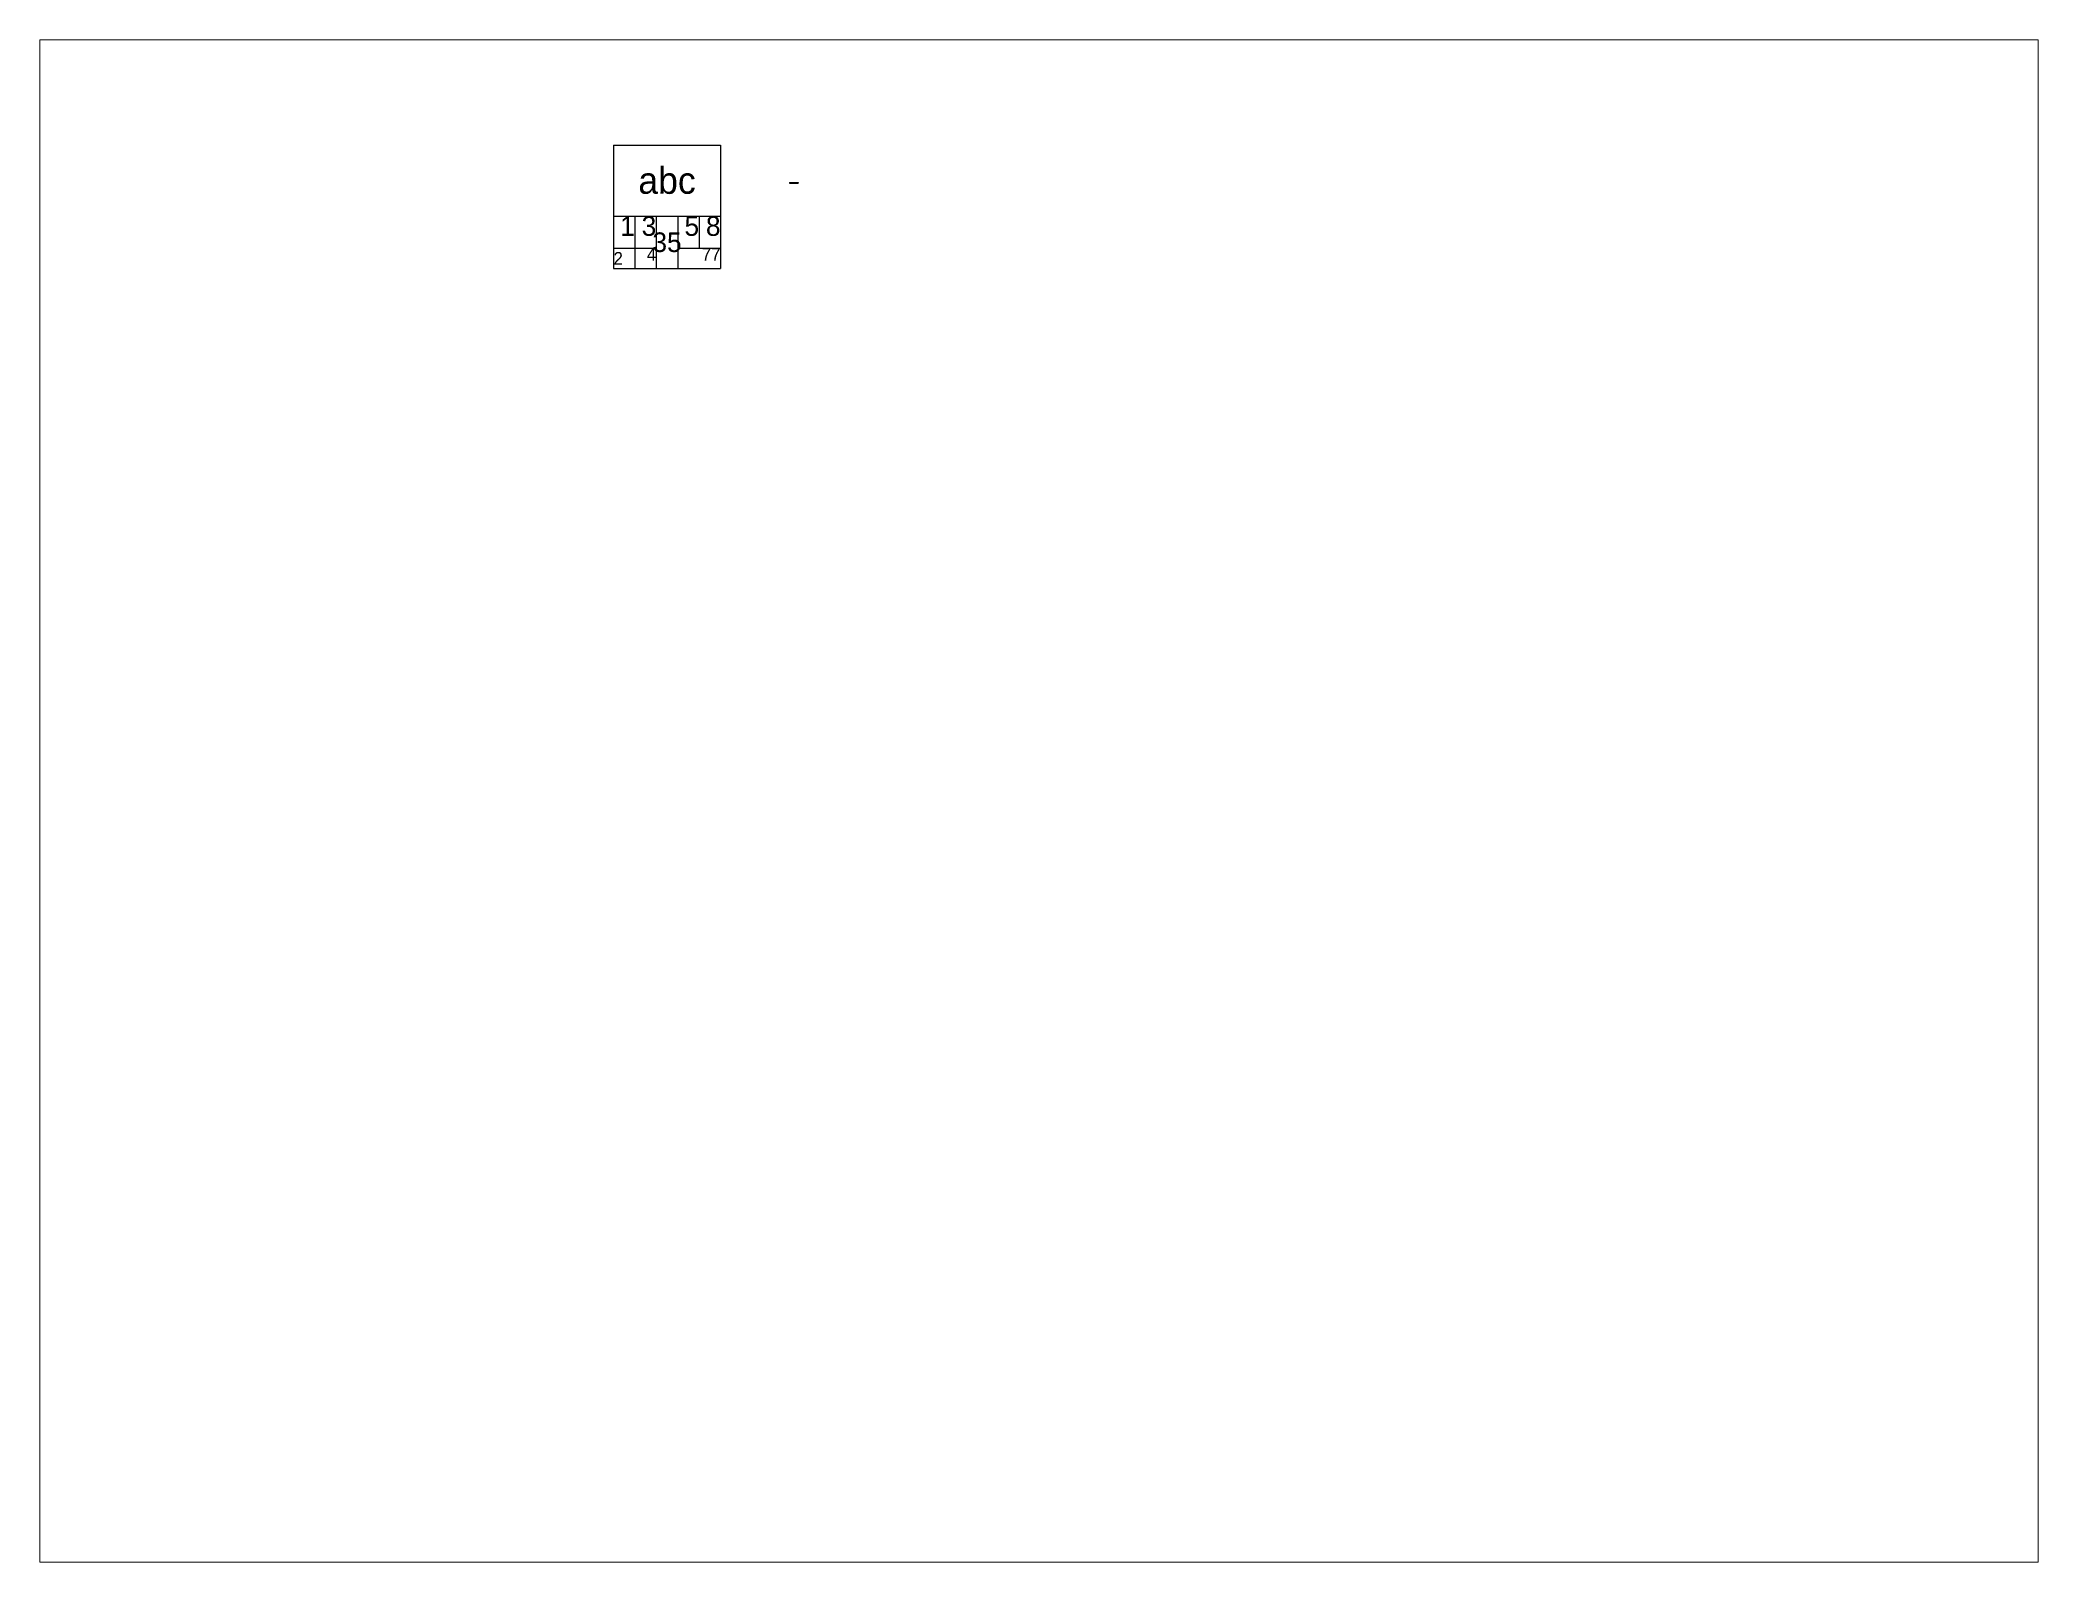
# Paper-space layout 'Layout1' of a CAD drawing. Header units: inches. Extents: x 1.05 to 9.45, y 0.8 to 7.2.
# The model-space entities are those that its viewports show. They can reach past a viewport. Long polylines and large blocks are cut down to what shows.
import ezdxf

# ---------------------------------------------------------------- set-up
doc = ezdxf.new("R2010")
doc.units = ezdxf.units.IN
doc.header["$MEASUREMENT"] = 0

# ---------------------------------------------------------------- blocks, each defined once
blk = doc.blocks.new('*T2')
at = {"color": 0, "lineweight": -2}
for p, q in [((0, 0), (30.6, 0)), ((0, 0), (0, -101.5)), ((30.6, 0), (61.2, 0)), ((61.2, 0), (91.8, 0)), ((91.8, 0), (122.4, 0)), ((122.4, 0), (152.9, 0)), ((152.9, 0), (152.9, -101.5)), ((0, -101.5), (30.6, -101.5)), ((0, -101.5), (0, -146.9)), ((30.6, -101.5), (61.2, -101.5)), ((30.6, -101.5), (30.6, -146.9)), ((61.2, -101.5), (91.8, -101.5)), ((61.2, -101.5), (61.2, -146.9)), ((91.8, -101.5), (122.4, -101.5)), ((91.8, -101.5), (91.8, -146.9)), ((122.4, -101.5), (152.9, -101.5)), ((122.4, -101.5), (122.4, -146.9)), ((152.9, -101.5), (152.9, -146.9)), ((0, -146.9), (30.6, -146.9)), ((0, -146.9), (0, -176.2)), ((30.6, -146.9), (61.2, -146.9)), ((30.6, -146.9), (30.6, -176.2)), ((61.2, -146.9), (61.2, -176.2)), ((91.8, -146.9), (122.4, -146.9)), ((91.8, -146.9), (91.8, -176.2)), ((122.4, -146.9), (152.9, -146.9)), ((152.9, -146.9), (152.9, -176.2)), ((0, -176.2), (30.6, -176.2)), ((30.6, -176.2), (61.2, -176.2)), ((61.2, -176.2), (91.8, -176.2)), ((91.8, -176.2), (122.4, -176.2)), ((122.4, -176.2), (152.9, -176.2))]:
    blk.add_line(p, q, dxfattribs=at)
at = {"color": 0}
for s, insert, char_height, width, attachment_point in [('abc', (76.5, -50.7), 38, 152.823, 5), ('1', (30.5, -101.5), 28, 30.469, 3), ('3', (61.1, -101.5), 28, 30.469, 3), ('5', (122.3, -101.5), 28, 30.469, 3), ('8', (152.9, -101.5), 28, 30.469, 3), ('35', (76.5, -138.8), 28, 30.469, 5), ('2', (0.1, -161.6), 18, 30.469, 4), ('4', (61.1, -147), 18, 30.469, 3), ('77', (152.9, -147), 18, 61.057, 3)]:
    blk.add_mtext(s, dxfattribs=dict(at, insert=insert, char_height=char_height, width=width, attachment_point=attachment_point))
blk = doc.blocks.new('*T3')
at = {"color": 0, "lineweight": -2}
for p, q in [((0, 0), (2.5, 0)), ((0, 0), (0, -0.5)), ((2.5, 0), (5, 0)), ((5, 0), (7.5, 0)), ((7.5, 0), (10, 0)), ((10, 0), (12.5, 0)), ((12.5, 0), (12.5, -0.5)), ((0, -0.5), (2.5, -0.5)), ((0, -0.5), (0, -0.8)), ((0, -0.8), (2.5, -0.8)), ((0, -0.8), (0, -1.2)), ((0, -1.2), (2.5, -1.2)), ((2.5, -0.5), (5, -0.5)), ((2.5, -0.5), (2.5, -0.8)), ((2.5, -0.8), (5, -0.8)), ((2.5, -0.8), (2.5, -1.2)), ((2.5, -1.2), (5, -1.2)), ((5, -0.5), (7.5, -0.5)), ((5, -0.5), (5, -0.8)), ((5, -0.8), (7.5, -0.8)), ((5, -0.8), (5, -1.2)), ((5, -1.2), (7.5, -1.2)), ((7.5, -0.5), (10, -0.5)), ((7.5, -0.5), (7.5, -0.8)), ((7.5, -0.8), (10, -0.8)), ((7.5, -0.8), (7.5, -1.2)), ((7.5, -1.2), (10, -1.2)), ((10, -0.5), (12.5, -0.5)), ((10, -0.5), (10, -0.8)), ((10, -0.8), (12.5, -0.8)), ((10, -0.8), (10, -1.2)), ((10, -1.2), (12.5, -1.2)), ((12.5, -0.5), (12.5, -0.8)), ((12.5, -0.8), (12.5, -1.2))]:
    blk.add_line(p, q, dxfattribs=at)
at = {"color": 0}
for s, insert, char_height, width, attachment_point in [('180', (1.2, -0.9), 0.18, 2.38, 2), ('a', (1.2, -0.6), 0.18, 2.38, 5), ('v1', (3.8, -0.9), 0.18, 2.38, 2), ('b', (3.8, -0.6), 0.18, 2.38, 5), ('c', (6.2, -0.6), 0.18, 2.38, 5), ('v', (6.2, -0.9), 0.18, 2.38, 2), ('d', (8.8, -0.6), 0.18, 2.38, 5), ('0', (11.2, -0.6), 0.18, 2.38, 5), ('111', (12.4, -0.1), 0.25, 12.38, 3)]:
    blk.add_mtext(s, dxfattribs=dict(at, insert=insert, char_height=char_height, width=width, attachment_point=attachment_point))

msp = doc.modelspace()

# ---------------------------------------------------------------- block references
for name, p in [('*T2', (61.8, 82.5)), ('*T3', (313, 29.4))]:
    msp.add_blockref(name, p)

psp = doc.layouts.get("Layout1")

# ---------------------------------------------------------------- viewports
at = {"layer": '0'}
psp.add_viewport(center=(5.25, 4), size=(8.4, 6.4), view_center_point=(669.4742, -854.1595), view_height=2173.881872, dxfattribs=at)

doc.saveas('drawing.dxf')
